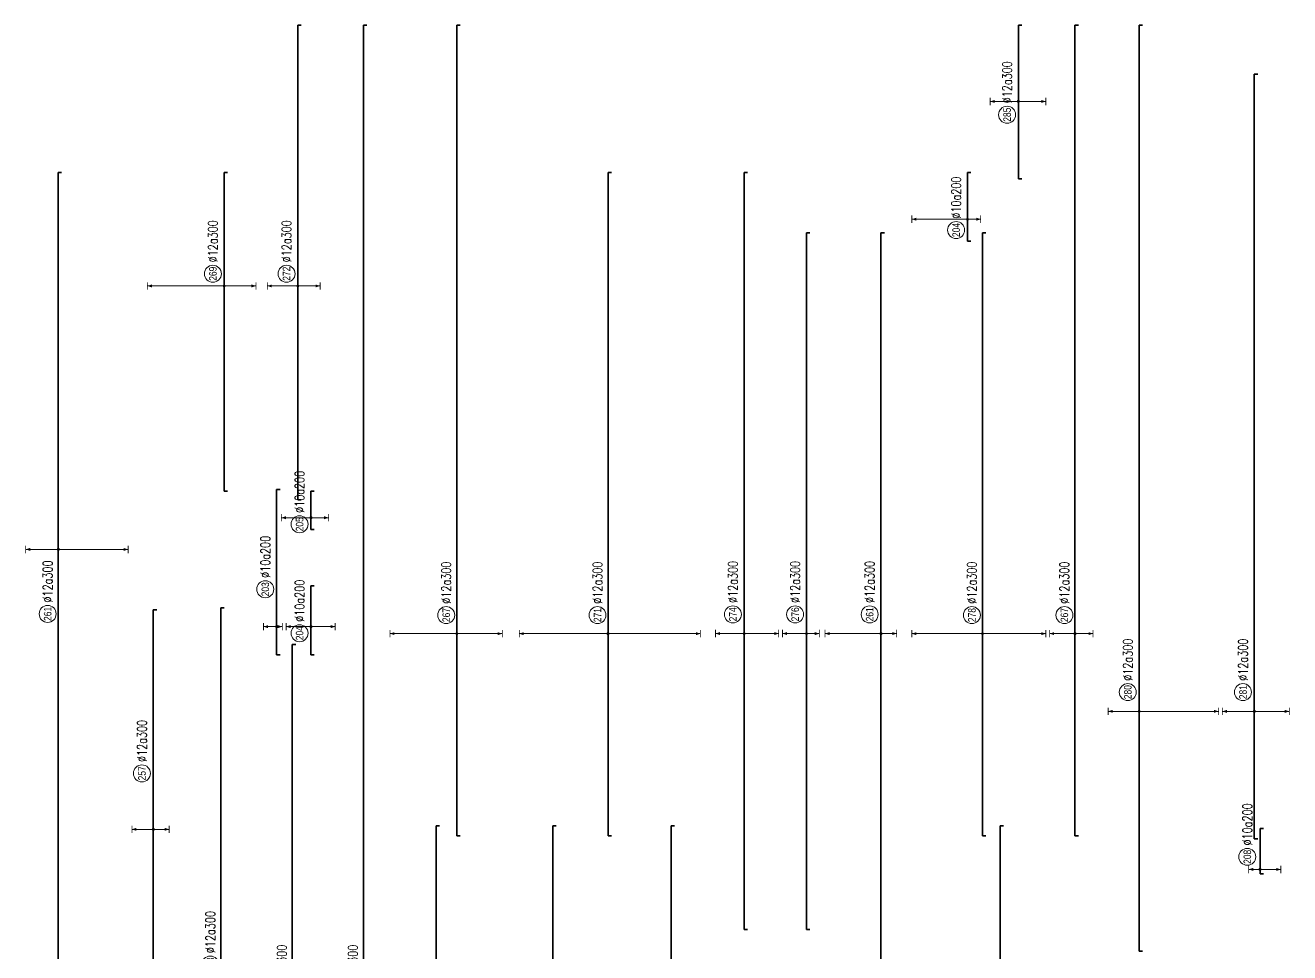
# Model space of a CAD drawing. Header units: millimetres. Extents: x -415354 to 883813, y -531490 to 486716.
# Drawn here: x 114580 to 181570, y -207257 to -158130 of the extents above; entities that cross this region are included whole.
import ezdxf
from ezdxf.enums import TextEntityAlignment as Align

# ---------------------------------------------------------------- set-up
doc = ezdxf.new("R2010")
doc.units = ezdxf.units.MM
doc.header["$MEASUREMENT"] = 0
for name, color, linetype, lineweight in [('NDC_S_DIM', 1, 'Continuous', 15), ('NDC_S_REBAR', 4, 'Continuous', 35), ('NDC_S_VN TEXT', 7, 'Continuous', 20)]:
    doc.layers.add(name, color=color, linetype=linetype, lineweight=lineweight)
doc.styles.add('ARIAL', font='arial.ttf', dxfattribs={"width": 0.8})
doc.styles.add('NDC_EN TXT', font='romans.shx', dxfattribs={"width": 0.8})

# ---------------------------------------------------------------- blocks, each defined once
blk = doc.blocks.new('*U581')
h = blk.add_hatch(color=6)
edge = h.paths.add_edge_path()
edge.add_arc((15.1, 0), 0.3, 0, 360)
at = {"layer": 'NDC_S_DIM', "color": 8}
for q in [(15.1, 8.63), (15.1, -18.52)]:
    blk.add_line((15.1, 0), q, dxfattribs=at)
for points in [[(14.1, 8.63, 0.2, 0.2, 0), (16.1, 8.63, 0, 0, 0)], [(14.1, -18.52, 0.2, 0.2, 0), (16.1, -18.52, 0, 0, 0)]]:
    blk.add_lwpolyline(points, format="xyseb", dxfattribs=at)
at = {"layer": 'NDC_S_DIM'}
blk.add_circle((-1.99, 2.8), 2.25, dxfattribs=at)
at = {"layer": 'NDC_S_DIM', "color": 6}
blk.add_circle((15.1, 0), 0.3, dxfattribs=at)
at = {"layer": 'NDC_S_DIM', "color": 8}
for points in [[(14.7, 7.43), (15.1, 8.63), (15.5, 7.43)], [(14.7, -17.32), (15.1, -18.52), (15.5, -17.32)]]:
    blk.add_solid(points, dxfattribs=at)
at = {"layer": 'NDC_S_REBAR'}
for p, q in [((0, 0), (-102.28, 0)), ((-102.28, 0), (-102.28, -0.9)), ((0, 0), (114.92, 0)), ((114.92, 0), (114.92, -0.9)), ((-102.28, -0.9), (-102.28, -0.9)), ((114.92, -0.9), (114.92, -0.9))]:
    blk.add_line(p, q, dxfattribs=at)
at = {"layer": 'NDC_S_VN TEXT', "style": 'ARIAL', "width": 0.8}
blk.add_attdef('KHT', text='', height=2, dxfattribs=at).set_placement((-1.99, 2.8), align=Align.MIDDLE_CENTER)
at = {"layer": 'NDC_S_VN TEXT', "color": 3, "style": 'NDC_EN TXT', "width": 0.75}
blk.add_attdef('DKT', (1.01, 1.55), '', height=2.5, dxfattribs=at)
blk = doc.blocks.new('*U398')
h = blk.add_hatch(color=6)
edge = h.paths.add_edge_path()
edge.add_arc((-6.91, 0), 0.3, 0, 360)
at = {"layer": 'NDC_S_DIM', "color": 8}
for q in [(-6.91, 4.88), (-6.91, -7.37)]:
    blk.add_line((-6.91, 0), q, dxfattribs=at)
for points in [[(-7.91, 4.88, 0.2, 0.2, 0), (-5.91, 4.88, 0, 0, 0)], [(-7.91, -7.37, 0.2, 0.2, 0), (-5.91, -7.37, 0, 0, 0)]]:
    blk.add_lwpolyline(points, format="xyseb", dxfattribs=at)
at = {"layer": 'NDC_S_DIM'}
blk.add_circle((-1.99, 2.8), 2.25, dxfattribs=at)
at = {"layer": 'NDC_S_DIM', "color": 6}
blk.add_circle((-6.91, 0), 0.3, dxfattribs=at)
at = {"layer": 'NDC_S_DIM', "color": 8}
for points in [[(-7.31, 3.68), (-6.91, 4.88), (-6.51, 3.68)], [(-7.31, -6.17), (-6.91, -7.37), (-6.51, -6.17)]]:
    blk.add_solid(points, dxfattribs=at)
at = {"layer": 'NDC_S_REBAR'}
for p, q in [((0, 0), (-189.33, 0)), ((-189.33, 0), (-189.33, -0.9)), ((0, 0), (91.69, 0)), ((91.69, 0), (91.69, -0.9)), ((-189.33, -0.9), (-189.33, -0.9)), ((91.69, -0.9), (91.69, -0.9))]:
    blk.add_line(p, q, dxfattribs=at)
at = {"layer": 'NDC_S_VN TEXT', "style": 'ARIAL', "width": 0.8}
blk.add_attdef('KHT', text='', height=2, dxfattribs=at).set_placement((-1.99, 2.8), align=Align.MIDDLE_CENTER)
at = {"layer": 'NDC_S_VN TEXT', "color": 3, "style": 'NDC_EN TXT', "width": 0.75}
blk.add_attdef('DKT', (1.01, 1.55), '', height=2.5, dxfattribs=at)
blk = doc.blocks.new('*U519')
h = blk.add_hatch(color=6)
edge = h.paths.add_edge_path()
edge.add_arc((-6.91, 0), 0.3, 0, 360)
at = {"layer": 'NDC_S_DIM', "color": 8}
for q in [(-6.91, 17.71), (-6.91, -12.04)]:
    blk.add_line((-6.91, 0), q, dxfattribs=at)
for points in [[(-7.91, 17.71, 0.2, 0.2, 0), (-5.91, 17.71, 0, 0, 0)], [(-7.91, -12.04, 0.2, 0.2, 0), (-5.91, -12.04, 0, 0, 0)]]:
    blk.add_lwpolyline(points, format="xyseb", dxfattribs=at)
at = {"layer": 'NDC_S_DIM'}
blk.add_circle((-1.99, 2.8), 2.25, dxfattribs=at)
at = {"layer": 'NDC_S_DIM', "color": 6}
blk.add_circle((-6.91, 0), 0.3, dxfattribs=at)
at = {"layer": 'NDC_S_DIM', "color": 8}
for points in [[(-7.31, 16.51), (-6.91, 17.71), (-6.51, 16.51)], [(-7.31, -10.84), (-6.91, -12.04), (-6.51, -10.84)]]:
    blk.add_solid(points, dxfattribs=at)
at = {"layer": 'NDC_S_REBAR'}
for p, q in [((0, 0), (-60.48, 0)), ((-60.48, 0), (-60.48, -0.9)), ((0, 0), (154.22, 0)), ((154.22, 0), (154.22, -0.9)), ((-60.48, -0.9), (-60.48, -0.9)), ((154.22, -0.9), (154.22, -0.9))]:
    blk.add_line(p, q, dxfattribs=at)
at = {"layer": 'NDC_S_VN TEXT', "style": 'ARIAL', "width": 0.8}
blk.add_attdef('KHT', text='', height=2, dxfattribs=at).set_placement((-1.99, 2.8), align=Align.MIDDLE_CENTER)
at = {"layer": 'NDC_S_VN TEXT', "color": 3, "style": 'NDC_EN TXT', "width": 0.75}
blk.add_attdef('DKT', (1.01, 1.55), '', height=2.5, dxfattribs=at)
blk = doc.blocks.new('*U526')
h = blk.add_hatch(color=6)
edge = h.paths.add_edge_path()
edge.add_arc((-6.91, 0), 0.3, 0, 360)
at = {"layer": 'NDC_S_DIM', "color": 8}
for q in [(-6.91, 23.53), (-6.91, -24.47)]:
    blk.add_line((-6.91, 0), q, dxfattribs=at)
for points in [[(-7.91, 23.53, 0.2, 0.2, 0), (-5.91, 23.53, 0, 0, 0)], [(-7.91, -24.47, 0.2, 0.2, 0), (-5.91, -24.47, 0, 0, 0)]]:
    blk.add_lwpolyline(points, format="xyseb", dxfattribs=at)
at = {"layer": 'NDC_S_DIM'}
blk.add_circle((-1.99, 2.8), 2.25, dxfattribs=at)
at = {"layer": 'NDC_S_DIM', "color": 6}
blk.add_circle((-6.91, 0), 0.3, dxfattribs=at)
at = {"layer": 'NDC_S_DIM', "color": 8}
for points in [[(-7.31, 22.33), (-6.91, 23.53), (-6.51, 22.33)], [(-7.31, -23.27), (-6.91, -24.47), (-6.51, -23.27)]]:
    blk.add_solid(points, dxfattribs=at)
at = {"layer": 'NDC_S_REBAR'}
for p, q in [((0, 0), (-60.48, 0)), ((-60.48, 0), (-60.48, -0.9)), ((0, 0), (115.22, 0)), ((115.22, 0), (115.22, -0.9)), ((-60.48, -0.9), (-60.48, -0.9)), ((115.22, -0.9), (115.22, -0.9))]:
    blk.add_line(p, q, dxfattribs=at)
at = {"layer": 'NDC_S_VN TEXT', "style": 'ARIAL', "width": 0.8}
blk.add_attdef('KHT', text='', height=2, dxfattribs=at).set_placement((-1.99, 2.8), align=Align.MIDDLE_CENTER)
at = {"layer": 'NDC_S_VN TEXT', "color": 3, "style": 'NDC_EN TXT', "width": 0.75}
blk.add_attdef('DKT', (1.01, 1.55), '', height=2.5, dxfattribs=at)
blk = doc.blocks.new('*U525')
h = blk.add_hatch(color=6)
edge = h.paths.add_edge_path()
edge.add_arc((-2.99, 0), 0.3, 0, 360)
at = {"layer": 'NDC_S_DIM', "color": 8}
for q in [(-2.99, 7.59), (-2.99, -9.16)]:
    blk.add_line((-2.99, 0), q, dxfattribs=at)
for points in [[(-3.99, 7.59, 0.2, 0.2, 0), (-1.99, 7.59, 0, 0, 0)], [(-3.99, -9.16, 0.2, 0.2, 0), (-1.99, -9.16, 0, 0, 0)]]:
    blk.add_lwpolyline(points, format="xyseb", dxfattribs=at)
at = {"layer": 'NDC_S_DIM'}
blk.add_circle((2.1, 3), 2.25, dxfattribs=at)
at = {"layer": 'NDC_S_DIM', "color": 6}
blk.add_circle((-2.99, 0), 0.3, dxfattribs=at)
at = {"layer": 'NDC_S_DIM', "color": 8}
for points in [[(-3.39, 6.39), (-2.99, 7.59), (-2.59, 6.39)], [(-3.39, -7.96), (-2.99, -9.16), (-2.59, -7.96)]]:
    blk.add_solid(points, dxfattribs=at)
at = {"layer": 'NDC_S_REBAR'}
for p, q in [((0, 0), (-81.33, 0)), ((-81.33, 0), (-81.33, -0.9)), ((0, 0), (119.12, 0)), ((119.12, 0), (119.12, -0.9)), ((-81.33, -0.9), (-81.33, -0.9)), ((119.12, -0.9), (119.12, -0.9))]:
    blk.add_line(p, q, dxfattribs=at)
at = {"layer": 'NDC_S_VN TEXT', "style": 'ARIAL', "width": 0.8}
blk.add_attdef('KHT', text='', height=2, dxfattribs=at).set_placement((2.1, 3), align=Align.MIDDLE_CENTER)
at = {"layer": 'NDC_S_VN TEXT', "color": 3, "style": 'NDC_EN TXT', "width": 0.75}
blk.add_attdef('DKT', (5.1, 1.75), '', height=2.5, dxfattribs=at)
blk = doc.blocks.new('*U401')
h = blk.add_hatch(color=6)
edge = h.paths.add_edge_path()
edge.add_arc((-2.99, 0), 0.3, 0, 360)
at = {"layer": 'NDC_S_DIM', "color": 8}
for q in [(-2.99, 6.34), (-2.99, -3.41)]:
    blk.add_line((-2.99, 0), q, dxfattribs=at)
for points in [[(-3.99, 6.34, 0.2, 0.2, 0), (-1.99, 6.34, 0, 0, 0)], [(-3.99, -3.41, 0.2, 0.2, 0), (-1.99, -3.41, 0, 0, 0)]]:
    blk.add_lwpolyline(points, format="xyseb", dxfattribs=at)
at = {"layer": 'NDC_S_DIM'}
blk.add_circle((2.1, 3), 2.25, dxfattribs=at)
at = {"layer": 'NDC_S_DIM', "color": 6}
blk.add_circle((-2.99, 0), 0.3, dxfattribs=at)
at = {"layer": 'NDC_S_DIM', "color": 8}
for points in [[(-3.39, 5.14), (-2.99, 6.34), (-2.59, 5.14)], [(-3.39, -2.21), (-2.99, -3.41), (-2.59, -2.21)]]:
    blk.add_solid(points, dxfattribs=at)
at = {"layer": 'NDC_S_REBAR'}
for p, q in [((0, 0), (-81.33, 0)), ((-81.33, 0), (-81.33, -0.9)), ((0, 0), (103.12, 0)), ((103.12, 0), (103.12, -0.9)), ((-81.33, -0.9), (-81.33, -0.9)), ((103.12, -0.9), (103.12, -0.9))]:
    blk.add_line(p, q, dxfattribs=at)
at = {"layer": 'NDC_S_VN TEXT', "style": 'ARIAL', "width": 0.8}
blk.add_attdef('KHT', text='', height=2, dxfattribs=at).set_placement((2.1, 3), align=Align.MIDDLE_CENTER)
at = {"layer": 'NDC_S_VN TEXT', "color": 3, "style": 'NDC_EN TXT', "width": 0.75}
blk.add_attdef('DKT', (5.1, 1.75), '', height=2.5, dxfattribs=at)
blk = doc.blocks.new('*U536')
h = blk.add_hatch(color=6)
edge = h.paths.add_edge_path()
edge.add_arc((-2.99, 0), 0.3, 0, 360)
at = {"layer": 'NDC_S_DIM', "color": 8}
for q in [(-2.99, 14.83), (-2.99, -4.17)]:
    blk.add_line((-2.99, 0), q, dxfattribs=at)
for points in [[(-3.99, 14.83, 0.2, 0.2, 0), (-1.99, 14.83, 0, 0, 0)], [(-3.99, -4.17, 0.2, 0.2, 0), (-1.99, -4.17, 0, 0, 0)]]:
    blk.add_lwpolyline(points, format="xyseb", dxfattribs=at)
at = {"layer": 'NDC_S_DIM'}
blk.add_circle((2.1, 3), 2.25, dxfattribs=at)
at = {"layer": 'NDC_S_DIM', "color": 6}
blk.add_circle((-2.99, 0), 0.3, dxfattribs=at)
at = {"layer": 'NDC_S_DIM', "color": 8}
for points in [[(-3.39, 13.63), (-2.99, 14.83), (-2.59, 13.63)], [(-3.39, -2.97), (-2.99, -4.17), (-2.59, -2.97)]]:
    blk.add_solid(points, dxfattribs=at)
at = {"layer": 'NDC_S_REBAR'}
for p, q in [((0, 0), (-115.01, 0)), ((-115.01, 0), (-115.01, -0.9)), ((0, 0), (103.12, 0)), ((103.12, 0), (103.12, -0.9)), ((-115.01, -0.9), (-115.01, -0.9)), ((103.12, -0.9), (103.12, -0.9))]:
    blk.add_line(p, q, dxfattribs=at)
at = {"layer": 'NDC_S_VN TEXT', "style": 'ARIAL', "width": 0.8}
blk.add_attdef('KHT', text='', height=2, dxfattribs=at).set_placement((2.1, 3), align=Align.MIDDLE_CENTER)
at = {"layer": 'NDC_S_VN TEXT', "color": 3, "style": 'NDC_EN TXT', "width": 0.75}
blk.add_attdef('DKT', (5.1, 1.75), '', height=2.5, dxfattribs=at)
blk = doc.blocks.new('*U402')
h = blk.add_hatch(color=6)
edge = h.paths.add_edge_path()
edge.add_arc((-2.99, 0), 0.3, 0, 360)
at = {"layer": 'NDC_S_DIM', "color": 8}
for q in [(-2.99, 8.47), (-2.99, -9.28)]:
    blk.add_line((-2.99, 0), q, dxfattribs=at)
for points in [[(-3.99, 8.47, 0.2, 0.2, 0), (-1.99, 8.47, 0, 0, 0)], [(-3.99, -9.28, 0.2, 0.2, 0), (-1.99, -9.28, 0, 0, 0)]]:
    blk.add_lwpolyline(points, format="xyseb", dxfattribs=at)
at = {"layer": 'NDC_S_DIM'}
blk.add_circle((2.1, 3), 2.25, dxfattribs=at)
at = {"layer": 'NDC_S_DIM', "color": 6}
blk.add_circle((-2.99, 0), 0.3, dxfattribs=at)
at = {"layer": 'NDC_S_DIM', "color": 8}
for points in [[(-3.39, 7.27), (-2.99, 8.47), (-2.59, 7.27)], [(-3.39, -8.08), (-2.99, -9.28), (-2.59, -8.08)]]:
    blk.add_solid(points, dxfattribs=at)
at = {"layer": 'NDC_S_REBAR'}
for p, q in [((0, 0), (-36.73, 0)), ((-36.73, 0), (-36.73, -0.9)), ((0, 0), (165.74, 0)), ((165.74, 0), (165.74, -0.9)), ((-36.73, -0.9), (-36.73, -0.9)), ((165.74, -0.9), (165.74, -0.9))]:
    blk.add_line(p, q, dxfattribs=at)
at = {"layer": 'NDC_S_VN TEXT', "style": 'ARIAL', "width": 0.8}
blk.add_attdef('KHT', text='', height=2, dxfattribs=at).set_placement((2.1, 3), align=Align.MIDDLE_CENTER)
at = {"layer": 'NDC_S_VN TEXT', "color": 3, "style": 'NDC_EN TXT', "width": 0.75}
blk.add_attdef('DKT', (5.1, 1.75), '', height=2.5, dxfattribs=at)
blk = doc.blocks.new('*U405')
h = blk.add_hatch(color=6)
edge = h.paths.add_edge_path()
edge.add_arc((-2.99, 0), 0.3, 0, 360)
at = {"layer": 'NDC_S_DIM', "color": 8}
for q in [(-2.99, 20.34), (-2.99, -8.41)]:
    blk.add_line((-2.99, 0), q, dxfattribs=at)
for points in [[(-3.99, 20.34, 0.2, 0.2, 0), (-1.99, 20.34, 0, 0, 0)], [(-3.99, -8.41, 0.2, 0.2, 0), (-1.99, -8.41, 0, 0, 0)]]:
    blk.add_lwpolyline(points, format="xyseb", dxfattribs=at)
at = {"layer": 'NDC_S_DIM'}
blk.add_circle((0.25, 3), 2.25, dxfattribs=at)
at = {"layer": 'NDC_S_DIM', "color": 6}
blk.add_circle((-2.99, 0), 0.3, dxfattribs=at)
at = {"layer": 'NDC_S_DIM', "color": 8}
for points in [[(-3.39, 19.14), (-2.99, 20.34), (-2.59, 19.14)], [(-3.39, -7.21), (-2.99, -8.41), (-2.59, -7.21)]]:
    blk.add_solid(points, dxfattribs=at)
at = {"layer": 'NDC_S_REBAR'}
for p, q in [((0, 0), (-57.37, 0)), ((-57.37, 0), (-57.37, -0.9)), ((0, 0), (27.05, 0)), ((27.05, 0), (27.05, -0.9)), ((-57.37, -0.9), (-57.37, -0.9)), ((27.05, -0.9), (27.05, -0.9))]:
    blk.add_line(p, q, dxfattribs=at)
at = {"layer": 'NDC_S_VN TEXT', "style": 'ARIAL', "width": 0.8}
blk.add_attdef('KHT', text='', height=2, dxfattribs=at).set_placement((0.25, 3), align=Align.MIDDLE_CENTER)
at = {"layer": 'NDC_S_VN TEXT', "color": 3, "style": 'NDC_EN TXT', "width": 0.75}
blk.add_attdef('DKT', (3.25, 1.75), '', height=2.5, dxfattribs=at)
blk = doc.blocks.new('*U534')
h = blk.add_hatch(color=6)
edge = h.paths.add_edge_path()
edge.add_arc((-2.99, 0), 0.3, 0, 360)
at = {"layer": 'NDC_S_DIM', "color": 8}
for q in [(-2.99, 8.21), (-2.99, -21.04)]:
    blk.add_line((-2.99, 0), q, dxfattribs=at)
for points in [[(-3.99, 8.21, 0.2, 0.2, 0), (-1.99, 8.21, 0, 0, 0)], [(-3.99, -21.04, 0.2, 0.2, 0), (-1.99, -21.04, 0, 0, 0)]]:
    blk.add_lwpolyline(points, format="xyseb", dxfattribs=at)
at = {"layer": 'NDC_S_DIM'}
blk.add_circle((2.1, 3), 2.25, dxfattribs=at)
at = {"layer": 'NDC_S_DIM', "color": 6}
blk.add_circle((-2.99, 0), 0.3, dxfattribs=at)
at = {"layer": 'NDC_S_DIM', "color": 8}
for points in [[(-3.39, 7.01), (-2.99, 8.21), (-2.59, 7.01)], [(-3.39, -19.84), (-2.99, -21.04), (-2.59, -19.84)]]:
    blk.add_solid(points, dxfattribs=at)
at = {"layer": 'NDC_S_REBAR'}
for p, q in [((0, 0), (-66.55, 0)), ((-66.55, 0), (-66.55, -0.9)), ((0, 0), (178.72, 0)), ((178.72, 0), (178.72, -0.9)), ((-66.55, -0.9), (-66.55, -0.9)), ((178.72, -0.9), (178.72, -0.9))]:
    blk.add_line(p, q, dxfattribs=at)
at = {"layer": 'NDC_S_VN TEXT', "style": 'ARIAL', "width": 0.8}
blk.add_attdef('KHT', text='', height=2, dxfattribs=at).set_placement((2.1, 3), align=Align.MIDDLE_CENTER)
at = {"layer": 'NDC_S_VN TEXT', "color": 3, "style": 'NDC_EN TXT', "width": 0.75}
blk.add_attdef('DKT', (5.1, 1.75), '', height=2.5, dxfattribs=at)
blk = doc.blocks.new('*U451')
h = blk.add_hatch(color=6)
edge = h.paths.add_edge_path()
edge.add_arc((-4.39, 0), 0.3, 0, 360)
at = {"layer": 'NDC_S_DIM', "color": 8}
for q in [(-4.39, 3), (-4.39, -5.5)]:
    blk.add_line((-4.39, 0), q, dxfattribs=at)
for points in [[(-5.39, 3, 0.2, 0.2, 0), (-3.39, 3, 0, 0, 0)], [(-5.39, -5.5, 0.2, 0.2, 0), (-3.39, -5.5, 0, 0, 0)]]:
    blk.add_lwpolyline(points, format="xyseb", dxfattribs=at)
at = {"layer": 'NDC_S_DIM'}
blk.add_circle((-1.06, 3.38), 2.25, dxfattribs=at)
at = {"layer": 'NDC_S_DIM', "color": 6}
blk.add_circle((-4.39, 0), 0.3, dxfattribs=at)
at = {"layer": 'NDC_S_DIM', "color": 8}
for points in [[(-4.79, 1.8), (-4.39, 3), (-3.99, 1.8)], [(-4.79, -4.3), (-4.39, -5.5), (-3.99, -4.3)]]:
    blk.add_solid(points, dxfattribs=at)
at = {"layer": 'NDC_S_REBAR'}
for p, q in [((0, 0), (-5.52, 0)), ((-5.52, 0), (-5.52, -0.9)), ((0, 0), (6.44, 0)), ((-5.52, -0.9), (-5.52, -0.9)), ((6.44, 0), (6.44, -0.9)), ((6.44, -0.9), (6.44, -0.9))]:
    blk.add_line(p, q, dxfattribs=at)
at = {"layer": 'NDC_S_VN TEXT', "style": 'ARIAL', "width": 0.8}
blk.add_attdef('KHT', text='', height=2, dxfattribs=at).set_placement((-1.06, 3.38), align=Align.MIDDLE_CENTER)
at = {"layer": 'NDC_S_VN TEXT', "color": 3, "style": 'NDC_EN TXT', "width": 0.75}
blk.add_attdef('DKT', (1.94, 2.13), '', height=2.5, dxfattribs=at)
blk = doc.blocks.new('*U458')
h = blk.add_hatch(color=6)
edge = h.paths.add_edge_path()
edge.add_arc((-2.99, 0), 0.3, 0, 360)
at = {"layer": 'NDC_S_DIM', "color": 8}
for q in [(-2.99, 3.48), (-2.99, -1.52)]:
    blk.add_line((-2.99, 0), q, dxfattribs=at)
for points in [[(-3.99, 3.48, 0.2, 0.2, 0), (-1.99, 3.48, 0, 0, 0)], [(-3.99, -1.52, 0.2, 0.2, 0), (-1.99, -1.52, 0, 0, 0)]]:
    blk.add_lwpolyline(points, format="xyseb", dxfattribs=at)
at = {"layer": 'NDC_S_DIM'}
blk.add_circle((6.9, 3), 2.25, dxfattribs=at)
at = {"layer": 'NDC_S_DIM', "color": 6}
blk.add_circle((-2.99, 0), 0.3, dxfattribs=at)
at = {"layer": 'NDC_S_DIM', "color": 8}
for points in [[(-3.39, 2.28), (-2.99, 3.48), (-2.59, 2.28)], [(-3.39, -0.32), (-2.99, -1.52), (-2.59, -0.32)]]:
    blk.add_solid(points, dxfattribs=at)
at = {"layer": 'NDC_S_REBAR'}
for p, q in [((0, 0), (-10.42, 0)), ((-10.42, 0), (-10.42, -0.9)), ((0, 0), (33.3, 0)), ((33.3, 0), (33.3, -0.9)), ((-10.42, -0.9), (-10.42, -0.9)), ((33.3, -0.9), (33.3, -0.9))]:
    blk.add_line(p, q, dxfattribs=at)
at = {"layer": 'NDC_S_VN TEXT', "style": 'ARIAL', "width": 0.8}
blk.add_attdef('KHT', text='', height=2, dxfattribs=at).set_placement((6.9, 3), align=Align.MIDDLE_CENTER)
at = {"layer": 'NDC_S_VN TEXT', "color": 3, "style": 'NDC_EN TXT', "width": 0.75}
blk.add_attdef('DKT', (9.9, 1.75), '', height=2.5, dxfattribs=at)
blk = doc.blocks.new('*U580')
h = blk.add_hatch(color=6)
edge = h.paths.add_edge_path()
edge.add_arc((-2.99, 0), 0.3, 0, 360)
at = {"layer": 'NDC_S_DIM', "color": 8}
for q in [(-2.99, 5.65), (-2.99, -4.2)]:
    blk.add_line((-2.99, 0), q, dxfattribs=at)
for points in [[(-3.99, 5.65, 0.2, 0.2, 0), (-1.99, 5.65, 0, 0, 0)], [(-3.99, -4.2, 0.2, 0.2, 0), (-1.99, -4.2, 0, 0, 0)]]:
    blk.add_lwpolyline(points, format="xyseb", dxfattribs=at)
at = {"layer": 'NDC_S_DIM'}
blk.add_circle((11.84, 3), 2.25, dxfattribs=at)
at = {"layer": 'NDC_S_DIM', "color": 6}
blk.add_circle((-2.99, 0), 0.3, dxfattribs=at)
at = {"layer": 'NDC_S_DIM', "color": 8}
for points in [[(-3.39, 4.45), (-2.99, 5.65), (-2.59, 4.45)], [(-3.39, -3), (-2.99, -4.2), (-2.59, -3)]]:
    blk.add_solid(points, dxfattribs=at)
at = {"layer": 'NDC_S_REBAR'}
for p, q in [((0, 0), (-46.23, 0)), ((-46.23, 0), (-46.23, -0.9)), ((0, 0), (55.19, 0)), ((55.19, 0), (55.19, -0.9)), ((-46.23, -0.9), (-46.23, -0.9)), ((55.19, -0.9), (55.19, -0.9))]:
    blk.add_line(p, q, dxfattribs=at)
at = {"layer": 'NDC_S_VN TEXT', "style": 'ARIAL', "width": 0.8}
blk.add_attdef('KHT', text='', height=2, dxfattribs=at).set_placement((11.84, 3), align=Align.MIDDLE_CENTER)
at = {"layer": 'NDC_S_VN TEXT', "color": 3, "style": 'NDC_EN TXT', "width": 0.75}
blk.add_attdef('DKT', (14.84, 1.75), '', height=2.5, dxfattribs=at)
blk = doc.blocks.new('*U567')
h = blk.add_hatch(color=6)
edge = h.paths.add_edge_path()
edge.add_arc((-2.99, 0), 0.3, 0, 360)
at = {"layer": 'NDC_S_DIM', "color": 8}
for q in [(-2.99, 9.66), (-2.99, -5.59)]:
    blk.add_line((-2.99, 0), q, dxfattribs=at)
for points in [[(-3.99, 9.66, 0.2, 0.2, 0), (-1.99, 9.66, 0, 0, 0)], [(-3.99, -5.59, 0.2, 0.2, 0), (-1.99, -5.59, 0, 0, 0)]]:
    blk.add_lwpolyline(points, format="xyseb", dxfattribs=at)
at = {"layer": 'NDC_S_DIM'}
blk.add_circle((-9.29, 3), 2.25, dxfattribs=at)
at = {"layer": 'NDC_S_DIM', "color": 6}
blk.add_circle((-2.99, 0), 0.3, dxfattribs=at)
at = {"layer": 'NDC_S_DIM', "color": 8}
for points in [[(-3.39, 8.46), (-2.99, 9.66), (-2.59, 8.46)], [(-3.39, -4.39), (-2.99, -5.59), (-2.59, -4.39)]]:
    blk.add_solid(points, dxfattribs=at)
at = {"layer": 'NDC_S_REBAR'}
for p, q in [((0, 0), (-128.81, 0)), ((-128.81, 0), (-128.81, -0.9)), ((0, 0), (65.39, 0)), ((65.39, 0), (65.39, -0.9)), ((-128.81, -0.9), (-128.81, -0.9)), ((65.39, -0.9), (65.39, -0.9))]:
    blk.add_line(p, q, dxfattribs=at)
at = {"layer": 'NDC_S_VN TEXT', "style": 'ARIAL', "width": 0.8}
blk.add_attdef('KHT', text='', height=2, dxfattribs=at).set_placement((-9.29, 3), align=Align.MIDDLE_CENTER)
at = {"layer": 'NDC_S_VN TEXT', "color": 3, "style": 'NDC_EN TXT', "width": 0.75}
blk.add_attdef('DKT', (-6.29, 1.75), '', height=2.5, dxfattribs=at)
blk = doc.blocks.new('*U568')
h = blk.add_hatch(color=6)
edge = h.paths.add_edge_path()
edge.add_arc((-2.99, 0), 0.3, 0, 360)
at = {"layer": 'NDC_S_DIM', "color": 8}
for q in [(-2.99, 9.27), (-2.99, -17.23)]:
    blk.add_line((-2.99, 0), q, dxfattribs=at)
for points in [[(-3.99, 9.27, 0.2, 0.2, 0), (-1.99, 9.27, 0, 0, 0)], [(-3.99, -17.23, 0.2, 0.2, 0), (-1.99, -17.23, 0, 0, 0)]]:
    blk.add_lwpolyline(points, format="xyseb", dxfattribs=at)
at = {"layer": 'NDC_S_DIM'}
blk.add_circle((-9.29, 3), 2.25, dxfattribs=at)
at = {"layer": 'NDC_S_DIM', "color": 6}
blk.add_circle((-2.99, 0), 0.3, dxfattribs=at)
at = {"layer": 'NDC_S_DIM', "color": 8}
for points in [[(-3.39, 8.07), (-2.99, 9.27), (-2.59, 8.07)], [(-3.39, -16.03), (-2.99, -17.23), (-2.59, -16.03)]]:
    blk.add_solid(points, dxfattribs=at)
at = {"layer": 'NDC_S_REBAR'}
for p, q in [((0, 0), (-43.81, 0)), ((-43.81, 0), (-43.81, -0.9)), ((0, 0), (65.39, 0)), ((65.39, 0), (65.39, -0.9)), ((-43.81, -0.9), (-43.81, -0.9)), ((65.39, -0.9), (65.39, -0.9))]:
    blk.add_line(p, q, dxfattribs=at)
at = {"layer": 'NDC_S_VN TEXT', "style": 'ARIAL', "width": 0.8}
blk.add_attdef('KHT', text='', height=2, dxfattribs=at).set_placement((-9.29, 3), align=Align.MIDDLE_CENTER)
at = {"layer": 'NDC_S_VN TEXT', "color": 3, "style": 'NDC_EN TXT', "width": 0.75}
blk.add_attdef('DKT', (-6.29, 1.75), '', height=2.5, dxfattribs=at)
blk = doc.blocks.new('*U569')
h = blk.add_hatch(color=6)
edge = h.paths.add_edge_path()
edge.add_arc((-2.99, 0), 0.3, 0, 360)
at = {"layer": 'NDC_S_DIM', "color": 8}
for q in [(-2.99, 25.15), (-2.99, -12.26)]:
    blk.add_line((-2.99, 0), q, dxfattribs=at)
for points in [[(-3.99, 25.15, 0.2, 0.2, 0), (-1.99, 25.15, 0, 0, 0)], [(-3.99, -12.26, 0.2, 0.2, 0), (-1.99, -12.26, 0, 0, 0)]]:
    blk.add_lwpolyline(points, format="xyseb", dxfattribs=at)
at = {"layer": 'NDC_S_DIM'}
blk.add_circle((-9.29, 3), 2.25, dxfattribs=at)
at = {"layer": 'NDC_S_DIM', "color": 6}
blk.add_circle((-2.99, 0), 0.3, dxfattribs=at)
at = {"layer": 'NDC_S_DIM', "color": 8}
for points in [[(-3.39, 23.95), (-2.99, 25.15), (-2.59, 23.95)], [(-3.39, -11.06), (-2.99, -12.26), (-2.59, -11.06)]]:
    blk.add_solid(points, dxfattribs=at)
at = {"layer": 'NDC_S_REBAR'}
for p, q in [((0, 0), (-30.81, 0)), ((-30.81, 0), (-30.81, -0.9)), ((0, 0), (65.39, 0)), ((65.39, 0), (65.39, -0.9)), ((-30.81, -0.9), (-30.81, -0.9)), ((65.39, -0.9), (65.39, -0.9))]:
    blk.add_line(p, q, dxfattribs=at)
at = {"layer": 'NDC_S_VN TEXT', "style": 'ARIAL', "width": 0.8}
blk.add_attdef('KHT', text='', height=2, dxfattribs=at).set_placement((-9.29, 3), align=Align.MIDDLE_CENTER)
at = {"layer": 'NDC_S_VN TEXT', "color": 3, "style": 'NDC_EN TXT', "width": 0.75}
blk.add_attdef('DKT', (-6.29, 1.75), '', height=2.5, dxfattribs=at)
blk = doc.blocks.new('*U570')
h = blk.add_hatch(color=6)
edge = h.paths.add_edge_path()
edge.add_arc((-2.99, 0), 0.3, 0, 360)
at = {"layer": 'NDC_S_DIM', "color": 8}
for q in [(-2.99, 27.92), (-2.99, -25.08)]:
    blk.add_line((-2.99, 0), q, dxfattribs=at)
for points in [[(-3.99, 27.92, 0.2, 0.2, 0), (-1.99, 27.92, 0, 0, 0)], [(-3.99, -25.08, 0.2, 0.2, 0), (-1.99, -25.08, 0, 0, 0)]]:
    blk.add_lwpolyline(points, format="xyseb", dxfattribs=at)
at = {"layer": 'NDC_S_DIM'}
blk.add_circle((-9.29, 3), 2.25, dxfattribs=at)
at = {"layer": 'NDC_S_DIM', "color": 6}
blk.add_circle((-2.99, 0), 0.3, dxfattribs=at)
at = {"layer": 'NDC_S_DIM', "color": 8}
for points in [[(-3.39, 26.72), (-2.99, 27.92), (-2.59, 26.72)], [(-3.39, -23.88), (-2.99, -25.08), (-2.59, -23.88)]]:
    blk.add_solid(points, dxfattribs=at)
at = {"layer": 'NDC_S_REBAR'}
for p, q in [((0, 0), (-30.81, 0)), ((-30.81, 0), (-30.81, -0.9)), ((0, 0), (65.39, 0)), ((65.39, 0), (65.39, -0.9)), ((-30.81, -0.9), (-30.81, -0.9)), ((65.39, -0.9), (65.39, -0.9))]:
    blk.add_line(p, q, dxfattribs=at)
at = {"layer": 'NDC_S_VN TEXT', "style": 'ARIAL', "width": 0.8}
blk.add_attdef('KHT', text='', height=2, dxfattribs=at).set_placement((-9.29, 3), align=Align.MIDDLE_CENTER)
at = {"layer": 'NDC_S_VN TEXT', "color": 3, "style": 'NDC_EN TXT', "width": 0.75}
blk.add_attdef('DKT', (-6.29, 1.75), '', height=2.5, dxfattribs=at)
blk = doc.blocks.new('*U1049')
h = blk.add_hatch(color=6)
edge = h.paths.add_edge_path()
edge.add_arc((-2.99, 0), 0.3, 0, 360)
at = {"layer": 'NDC_S_DIM', "color": 8}
for q in [(-2.99, 6.57), (-2.99, -6.43)]:
    blk.add_line((-2.99, 0), q, dxfattribs=at)
for points in [[(-3.99, 6.57, 0.2, 0.2, 0), (-1.99, 6.57, 0, 0, 0)], [(-3.99, -6.43, 0.2, 0.2, 0), (-1.99, -6.43, 0, 0, 0)]]:
    blk.add_lwpolyline(points, format="xyseb", dxfattribs=at)
at = {"layer": 'NDC_S_DIM'}
blk.add_circle((-4.73, 3), 2.25, dxfattribs=at)
at = {"layer": 'NDC_S_DIM', "color": 6}
blk.add_circle((-2.99, 0), 0.3, dxfattribs=at)
at = {"layer": 'NDC_S_DIM', "color": 8}
for points in [[(-3.39, 5.37), (-2.99, 6.57), (-2.59, 5.37)], [(-3.39, -5.23), (-2.99, -6.43), (-2.59, -5.23)]]:
    blk.add_solid(points, dxfattribs=at)
at = {"layer": 'NDC_S_REBAR'}
for p, q in [((0, 0), (-10.42, 0)), ((-10.42, 0), (-10.42, -0.9)), ((0, 0), (7.78, 0)), ((7.78, 0), (7.78, -0.9)), ((-10.42, -0.9), (-10.42, -0.9)), ((7.78, -0.9), (7.78, -0.9))]:
    blk.add_line(p, q, dxfattribs=at)
at = {"layer": 'NDC_S_VN TEXT', "style": 'ARIAL', "width": 0.8}
blk.add_attdef('KHT', text='', height=2, dxfattribs=at).set_placement((-4.73, 3), align=Align.MIDDLE_CENTER)
at = {"layer": 'NDC_S_VN TEXT', "color": 3, "style": 'NDC_EN TXT', "width": 0.75}
blk.add_attdef('DKT', (-1.73, 1.75), '', height=2.5, dxfattribs=at)
blk = doc.blocks.new('*U1050')
h = blk.add_hatch(color=6)
edge = h.paths.add_edge_path()
edge.add_arc((-2.99, 0), 0.3, 0, 360)
at = {"layer": 'NDC_S_DIM', "color": 8}
for q in [(-2.99, 7.82), (-2.99, -4.68)]:
    blk.add_line((-2.99, 0), q, dxfattribs=at)
for points in [[(-3.99, 7.82, 0.2, 0.2, 0), (-1.99, 7.82, 0, 0, 0)], [(-3.99, -4.68, 0.2, 0.2, 0), (-1.99, -4.68, 0, 0, 0)]]:
    blk.add_lwpolyline(points, format="xyseb", dxfattribs=at)
at = {"layer": 'NDC_S_DIM'}
blk.add_circle((-4.73, 3), 2.25, dxfattribs=at)
at = {"layer": 'NDC_S_DIM', "color": 6}
blk.add_circle((-2.99, 0), 0.3, dxfattribs=at)
at = {"layer": 'NDC_S_DIM', "color": 8}
for points in [[(-3.39, 6.62), (-2.99, 7.82), (-2.59, 6.62)], [(-3.39, -3.48), (-2.99, -4.68), (-2.59, -3.48)]]:
    blk.add_solid(points, dxfattribs=at)
at = {"layer": 'NDC_S_REBAR'}
for p, q in [((0, 0), (-6.14, 0)), ((-6.14, 0), (-6.14, -0.9)), ((0, 0), (4.05, 0)), ((4.05, 0), (4.05, -0.9)), ((-6.14, -0.9), (-6.14, -0.9)), ((4.05, -0.9), (4.05, -0.9))]:
    blk.add_line(p, q, dxfattribs=at)
at = {"layer": 'NDC_S_VN TEXT', "style": 'ARIAL', "width": 0.8}
blk.add_attdef('KHT', text='', height=2, dxfattribs=at).set_placement((-4.73, 3), align=Align.MIDDLE_CENTER)
at = {"layer": 'NDC_S_VN TEXT', "color": 3, "style": 'NDC_EN TXT', "width": 0.75}
blk.add_attdef('DKT', (-1.73, 1.75), '', height=2.5, dxfattribs=at)
blk = doc.blocks.new('*U1051')
h = blk.add_hatch(color=6)
edge = h.paths.add_edge_path()
edge.add_arc((-2.99, 0), 0.3, 0, 360)
at = {"layer": 'NDC_S_DIM', "color": 8}
for q in [(-2.99, 8.1), (-2.99, -5.9)]:
    blk.add_line((-2.99, 0), q, dxfattribs=at)
for points in [[(-3.99, 8.1, 0.2, 0.2, 0), (-1.99, 8.1, 0, 0, 0)], [(-3.99, -5.9, 0.2, 0.2, 0), (-1.99, -5.9, 0, 0, 0)]]:
    blk.add_lwpolyline(points, format="xyseb", dxfattribs=at)
at = {"layer": 'NDC_S_DIM'}
blk.add_circle((0.25, 3), 2.25, dxfattribs=at)
at = {"layer": 'NDC_S_DIM', "color": 6}
blk.add_circle((-2.99, 0), 0.3, dxfattribs=at)
at = {"layer": 'NDC_S_DIM', "color": 8}
for points in [[(-3.39, 6.9), (-2.99, 8.1), (-2.59, 6.9)], [(-3.39, -4.7), (-2.99, -5.9), (-2.59, -4.7)]]:
    blk.add_solid(points, dxfattribs=at)
at = {"layer": 'NDC_S_REBAR'}
for p, q in [((0, 0), (-59.65, 0)), ((-59.65, 0), (-59.65, -0.9)), ((0, 0), (66.05, 0)), ((66.05, 0), (66.05, -0.9)), ((-59.65, -0.9), (-59.65, -0.9)), ((66.05, -0.9), (66.05, -0.9))]:
    blk.add_line(p, q, dxfattribs=at)
at = {"layer": 'NDC_S_VN TEXT', "style": 'ARIAL', "width": 0.8}
blk.add_attdef('KHT', text='', height=2, dxfattribs=at).set_placement((0.25, 3), align=Align.MIDDLE_CENTER)
at = {"layer": 'NDC_S_VN TEXT', "color": 3, "style": 'NDC_EN TXT', "width": 0.75}
blk.add_attdef('DKT', (3.25, 1.75), '', height=2.5, dxfattribs=at)
blk = doc.blocks.new('*U1052')
h = blk.add_hatch(color=6)
edge = h.paths.add_edge_path()
edge.add_arc((-6.91, 0), 0.3, 0, 360)
at = {"layer": 'NDC_S_DIM', "color": 8}
for q in [(-6.91, 6.49), (-6.91, -6.01)]:
    blk.add_line((-6.91, 0), q, dxfattribs=at)
for points in [[(-7.91, 6.49, 0.2, 0.2, 0), (-5.91, 6.49, 0, 0, 0)], [(-7.91, -6.01, 0.2, 0.2, 0), (-5.91, -6.01, 0, 0, 0)]]:
    blk.add_lwpolyline(points, format="xyseb", dxfattribs=at)
at = {"layer": 'NDC_S_DIM'}
blk.add_circle((-1.99, 2.8), 2.25, dxfattribs=at)
at = {"layer": 'NDC_S_DIM', "color": 6}
blk.add_circle((-6.91, 0), 0.3, dxfattribs=at)
at = {"layer": 'NDC_S_DIM', "color": 8}
for points in [[(-7.31, 5.29), (-6.91, 6.49), (-6.51, 5.29)], [(-7.31, -4.81), (-6.91, -6.01), (-6.51, -4.81)]]:
    blk.add_solid(points, dxfattribs=at)
at = {"layer": 'NDC_S_REBAR'}
for p, q in [((0, 0), (-189.33, 0)), ((-189.33, 0), (-189.33, -0.9)), ((0, 0), (255.69, 0)), ((255.69, 0), (255.69, -0.9)), ((-189.33, -0.9), (-189.33, -0.9)), ((255.69, -0.9), (255.69, -0.9))]:
    blk.add_line(p, q, dxfattribs=at)
at = {"layer": 'NDC_S_VN TEXT', "style": 'ARIAL', "width": 0.8}
blk.add_attdef('KHT', text='', height=2, dxfattribs=at).set_placement((-1.99, 2.8), align=Align.MIDDLE_CENTER)
at = {"layer": 'NDC_S_VN TEXT', "color": 3, "style": 'NDC_EN TXT', "width": 0.75}
blk.add_attdef('DKT', (1.01, 1.55), '', height=2.5, dxfattribs=at)
blk = doc.blocks.new('*U1056')
h = blk.add_hatch(color=6)
edge = h.paths.add_edge_path()
edge.add_arc((-6.91, 0), 0.3, 0, 360)
at = {"layer": 'NDC_S_DIM', "color": 8}
for q in [(-6.91, 9.72), (-6.91, -10.28)]:
    blk.add_line((-6.91, 0), q, dxfattribs=at)
for points in [[(-7.91, 9.72, 0.2, 0.2, 0), (-5.91, 9.72, 0, 0, 0)], [(-7.91, -10.28, 0.2, 0.2, 0), (-5.91, -10.28, 0, 0, 0)]]:
    blk.add_lwpolyline(points, format="xyseb", dxfattribs=at)
at = {"layer": 'NDC_S_DIM'}
blk.add_circle((6.93, 2.8), 2.25, dxfattribs=at)
at = {"layer": 'NDC_S_DIM', "color": 6}
blk.add_circle((-6.91, 0), 0.3, dxfattribs=at)
at = {"layer": 'NDC_S_DIM', "color": 8}
for points in [[(-7.31, 8.52), (-6.91, 9.72), (-6.51, 8.52)], [(-7.31, -9.08), (-6.91, -10.28), (-6.51, -9.08)]]:
    blk.add_solid(points, dxfattribs=at)
at = {"layer": 'NDC_S_REBAR'}
for p, q in [((0, 0), (-189.33, 0)), ((-189.33, 0), (-189.33, -0.9)), ((0, 0), (101.4, 0)), ((101.4, 0), (101.4, -0.9)), ((-189.33, -0.9), (-189.33, -0.9)), ((101.4, -0.9), (101.4, -0.9))]:
    blk.add_line(p, q, dxfattribs=at)
at = {"layer": 'NDC_S_VN TEXT', "style": 'ARIAL', "width": 0.8}
blk.add_attdef('KHT', text='', height=2, dxfattribs=at).set_placement((6.93, 2.8), align=Align.MIDDLE_CENTER)
at = {"layer": 'NDC_S_VN TEXT', "color": 3, "style": 'NDC_EN TXT', "width": 0.75}
blk.add_attdef('DKT', (9.93, 1.55), '', height=2.5, dxfattribs=at)
blk = doc.blocks.new('*U1058')
h = blk.add_hatch(color=6)
edge = h.paths.add_edge_path()
edge.add_arc((-6.91, 0), 0.3, 0, 360)
at = {"layer": 'NDC_S_DIM', "color": 8}
for q in [(-6.91, 18.71), (-6.91, -16.79)]:
    blk.add_line((-6.91, 0), q, dxfattribs=at)
for points in [[(-7.91, 18.71, 0.2, 0.2, 0), (-5.91, 18.71, 0, 0, 0)], [(-7.91, -16.79, 0.2, 0.2, 0), (-5.91, -16.79, 0, 0, 0)]]:
    blk.add_lwpolyline(points, format="xyseb", dxfattribs=at)
at = {"layer": 'NDC_S_DIM'}
blk.add_circle((-1.99, 2.8), 2.25, dxfattribs=at)
at = {"layer": 'NDC_S_DIM', "color": 6}
blk.add_circle((-6.91, 0), 0.3, dxfattribs=at)
at = {"layer": 'NDC_S_DIM', "color": 8}
for points in [[(-7.31, 17.51), (-6.91, 18.71), (-6.51, 17.51)], [(-7.31, -15.59), (-6.91, -16.79), (-6.51, -15.59)]]:
    blk.add_solid(points, dxfattribs=at)
at = {"layer": 'NDC_S_REBAR'}
for p, q in [((0, 0), (-60.48, 0)), ((-60.48, 0), (-60.48, -0.9)), ((0, 0), (99.22, 0)), ((99.22, 0), (99.22, -0.9)), ((-60.48, -0.9), (-60.48, -0.9)), ((99.22, -0.9), (99.22, -0.9))]:
    blk.add_line(p, q, dxfattribs=at)
at = {"layer": 'NDC_S_VN TEXT', "style": 'ARIAL', "width": 0.8}
blk.add_attdef('KHT', text='', height=2, dxfattribs=at).set_placement((-1.99, 2.8), align=Align.MIDDLE_CENTER)
at = {"layer": 'NDC_S_VN TEXT', "color": 3, "style": 'NDC_EN TXT', "width": 0.75}
blk.add_attdef('DKT', (1.01, 1.55), '', height=2.5, dxfattribs=at)
blk = doc.blocks.new('*U1059')
h = blk.add_hatch(color=6)
edge = h.paths.add_edge_path()
edge.add_arc((1.45, 0), 0.3, 0, 360)
at = {"layer": 'NDC_S_DIM', "color": 8}
for q in [(1.45, 14.74), (1.45, -3.51)]:
    blk.add_line((1.45, 0), q, dxfattribs=at)
for points in [[(0.45, 14.74, 0.2, 0.2, 0), (2.45, 14.74, 0, 0, 0)], [(0.45, -3.51, 0.2, 0.2, 0), (2.45, -3.51, 0, 0, 0)]]:
    blk.add_lwpolyline(points, format="xyseb", dxfattribs=at)
at = {"layer": 'NDC_S_DIM'}
blk.add_circle((-1.41, 3), 2.25, dxfattribs=at)
at = {"layer": 'NDC_S_DIM', "color": 6}
blk.add_circle((1.45, 0), 0.3, dxfattribs=at)
at = {"layer": 'NDC_S_DIM', "color": 8}
for points in [[(1.05, 13.54), (1.45, 14.74), (1.85, 13.54)], [(1.05, -2.31), (1.45, -3.51), (1.85, -2.31)]]:
    blk.add_solid(points, dxfattribs=at)
at = {"layer": 'NDC_S_REBAR'}
for p, q in [((0, 0), (-4.38, 0)), ((-4.38, 0), (-4.38, -0.9)), ((0, 0), (13.82, 0)), ((13.82, 0), (13.82, -0.9)), ((-4.38, -0.9), (-4.38, -0.9)), ((13.82, -0.9), (13.82, -0.9))]:
    blk.add_line(p, q, dxfattribs=at)
at = {"layer": 'NDC_S_VN TEXT', "style": 'ARIAL', "width": 0.8}
blk.add_attdef('KHT', text='', height=2, dxfattribs=at).set_placement((-1.41, 3), align=Align.MIDDLE_CENTER)
at = {"layer": 'NDC_S_VN TEXT', "color": 3, "style": 'NDC_EN TXT', "width": 0.75}
blk.add_attdef('DKT', (1.59, 1.75), '', height=2.5, dxfattribs=at)
blk = doc.blocks.new('*U1061')
h = blk.add_hatch(color=6)
edge = h.paths.add_edge_path()
edge.add_arc((-6.91, 0), 0.3, 0, 360)
at = {"layer": 'NDC_S_DIM', "color": 8}
for q in [(-6.91, 6.71), (-6.91, -4.79)]:
    blk.add_line((-6.91, 0), q, dxfattribs=at)
for points in [[(-7.91, 6.71, 0.2, 0.2, 0), (-5.91, 6.71, 0, 0, 0)], [(-7.91, -4.79, 0.2, 0.2, 0), (-5.91, -4.79, 0, 0, 0)]]:
    blk.add_lwpolyline(points, format="xyseb", dxfattribs=at)
at = {"layer": 'NDC_S_DIM'}
blk.add_circle((-1.99, 2.8), 2.25, dxfattribs=at)
at = {"layer": 'NDC_S_DIM', "color": 6}
blk.add_circle((-6.91, 0), 0.3, dxfattribs=at)
at = {"layer": 'NDC_S_DIM', "color": 8}
for points in [[(-7.31, 5.51), (-6.91, 6.71), (-6.51, 5.51)], [(-7.31, -3.59), (-6.91, -4.79), (-6.51, -3.59)]]:
    blk.add_solid(points, dxfattribs=at)
at = {"layer": 'NDC_S_REBAR'}
for p, q in [((0, 0), (-60.48, 0)), ((-60.48, 0), (-60.48, -0.9)), ((0, 0), (154.22, 0)), ((154.22, 0), (154.22, -0.9)), ((-60.48, -0.9), (-60.48, -0.9)), ((154.22, -0.9), (154.22, -0.9))]:
    blk.add_line(p, q, dxfattribs=at)
at = {"layer": 'NDC_S_VN TEXT', "style": 'ARIAL', "width": 0.8}
blk.add_attdef('KHT', text='', height=2, dxfattribs=at).set_placement((-1.99, 2.8), align=Align.MIDDLE_CENTER)
at = {"layer": 'NDC_S_VN TEXT', "color": 3, "style": 'NDC_EN TXT', "width": 0.75}
blk.add_attdef('DKT', (1.01, 1.55), '', height=2.5, dxfattribs=at)
blk = doc.blocks.new('*U1072')
h = blk.add_hatch(color=6)
edge = h.paths.add_edge_path()
edge.add_arc((-2.07, 0), 0.3, 0, 360)
at = {"layer": 'NDC_S_DIM', "color": 8}
for q in [(-2.07, 7.48), (-2.07, -7.27)]:
    blk.add_line((-2.07, 0), q, dxfattribs=at)
for points in [[(-3.07, 7.48, 0.2, 0.2, 0), (-1.07, 7.48, 0, 0, 0)], [(-3.07, -7.27, 0.2, 0.2, 0), (-1.07, -7.27, 0, 0, 0)]]:
    blk.add_lwpolyline(points, format="xyseb", dxfattribs=at)
at = {"layer": 'NDC_S_DIM'}
blk.add_circle((-5.58, 3), 2.25, dxfattribs=at)
at = {"layer": 'NDC_S_DIM', "color": 6}
blk.add_circle((-2.07, 0), 0.3, dxfattribs=at)
at = {"layer": 'NDC_S_DIM', "color": 8}
for points in [[(-2.47, 6.28), (-2.07, 7.48), (-1.67, 6.28)], [(-2.47, -6.07), (-2.07, -7.27), (-1.67, -6.07)]]:
    blk.add_solid(points, dxfattribs=at)
at = {"layer": 'NDC_S_REBAR'}
for p, q in [((0, 0), (-22.6, 0)), ((-22.6, 0), (-22.6, -0.9)), ((0, 0), (18.1, 0)), ((18.1, 0), (18.1, -0.9)), ((-22.6, -0.9), (-22.6, -0.9)), ((18.1, -0.9), (18.1, -0.9))]:
    blk.add_line(p, q, dxfattribs=at)
at = {"layer": 'NDC_S_VN TEXT', "style": 'ARIAL', "width": 0.8}
blk.add_attdef('KHT', text='', height=2, dxfattribs=at).set_placement((-5.58, 3), align=Align.MIDDLE_CENTER)
at = {"layer": 'NDC_S_VN TEXT', "color": 3, "style": 'NDC_EN TXT', "width": 0.75}
blk.add_attdef('DKT', (-2.58, 1.75), '', height=2.5, dxfattribs=at)

msp = doc.modelspace()

# ---------------------------------------------------------------- block references
at = {"xscale": 200, "yscale": 200, "zscale": 200, "rotation": 90}
for name, p, values in [('*U1051', (129020.9, -171339.7), {'KHT': '272', 'DKT': '%%c12a300'}), ('*U1052', (132498.5, -209268.9), {'KHT': '259', 'DKT': '%%c12a300'}), ('*U519', (137442.2, -188973.6), {'KHT': '267', 'DKT': '%%c12a300'}), ('*U1072', (167195.6, -161749.8), {'KHT': '285', 'DKT': '%%c12a300'}), ('*U1061', (170192, -188973.6), {'KHT': '267', 'DKT': '%%c12a300'}), ('*U534', (173592.4, -193873.5), {'KHT': '280', 'DKT': '%%c12a300'}), ('*U402', (179693.1, -193873.5), {'KHT': '281', 'DKT': '%%c12a300'}), ('*U581', (116325.9, -188913.6), {'KHT': '261', 'DKT': '%%c12a300'}), ('*U405', (125118.4, -171339.7), {'KHT': '269', 'DKT': '%%c12a300'}), ('*U526', (145455.9, -188973.6), {'KHT': '271', 'DKT': '%%c12a300'}), ('*U525', (152668, -189753.6), {'KHT': '274', 'DKT': '%%c12a300'}), ('*U1059', (164497.5, -168693), {'KHT': '204', 'DKT': '%%c10a200'}), ('*U401', (155967.9, -189753.6), {'KHT': '276', 'DKT': '%%c12a300'}), ('*U536', (159915.8, -189753.6), {'KHT': '261', 'DKT': '%%c12a300'}), ('*U1058', (165292.4, -188973.6), {'KHT': '278', 'DKT': '%%c12a300'}), ('*U1050', (129713.5, -183616.4), {'KHT': '205', 'DKT': '%%C10a200'}), ('*U458', (127895.5, -189385.4), {'KHT': '203', 'DKT': '%%C10a200'}), ('*U1049', (129713.5, -189385.4), {'KHT': '204', 'DKT': '%%C10a200'}), ('*U580', (121360.9, -200124), {'KHT': '257', 'DKT': '%%C12a300'}), ('*U1056', (124943, -209268.9), {'KHT': '253', 'DKT': '%%c12a300'}), ('*U398', (128726.5, -209268.9), {'KHT': '255', 'DKT': '%%c12a300'}), ('*U451', (179999.9, -201965.9), {'KHT': '208', 'DKT': '%%c10a200'}), ('*U568', (136353.2, -213608.7), {'KHT': '258', 'DKT': '%%C12a300'}), ('*U567', (142532.3, -213608.7), {'KHT': '262', 'DKT': '%%C12a300'}), ('*U569', (148797.5, -213608.7), {'KHT': '263', 'DKT': '%%C12a300'}), ('*U570', (166234.1, -213608.7), {'KHT': '263', 'DKT': '%%C12a300'})]:
    msp.add_blockref(name, p, dxfattribs=at).add_auto_attribs(values)

doc.saveas('drawing.dxf')
